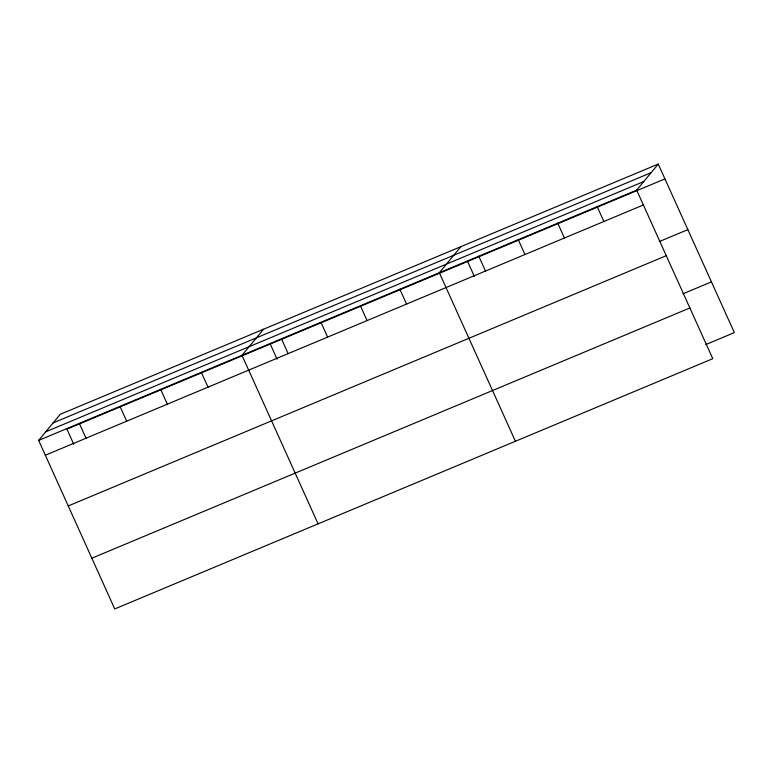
<?xml version="1.0" encoding="UTF-8"?>
<svg xmlns="http://www.w3.org/2000/svg" width="773" height="773" viewBox="0 0 773 773"><rect width="100%" height="100%" fill="white"/><g stroke="black" fill="none" stroke-linecap="round" stroke-linejoin="round"><path stroke-width="1.16" d="M658.248 164.06L636.672 190.139L712.774 358.682L114.752 608.94L38.65 440.397L60.226 414.318L658.248 164.06L734.35 332.603L705.846 344.536M263.554 329.23L241.978 355.309L318.08 523.852M460.901 246.645L439.325 272.724L515.427 441.267M53.105 422.918L651.127 172.669M45.771 431.788L643.793 181.529M38.65 440.397L636.672 190.139M664.944 178.892L66.922 429.15L73.744 444.253M45.346 455.229L643.368 204.971M659.34 241.543L687.854 229.62M68.246 505.948L666.268 255.699M682.946 293.808L711.45 281.884M91.852 558.212L689.864 307.963M597.2 206.652L603.897 221.493M557.729 223.175L564.425 238.007M518.258 239.688L524.954 254.52M478.796 256.211L485.492 271.043M467.597 261.477L474.419 276.589M399.854 289.237L406.55 304.069M360.382 305.76L367.078 320.592M320.911 322.273L327.617 337.105M281.449 338.787L288.145 353.619M270.25 344.062L277.072 359.174M201.309 372.325L208.005 387.157M160.649 389.341L167.345 404.173M119.979 406.356L126.675 421.188M79.319 423.372L86.016 438.204"/></g></svg>
